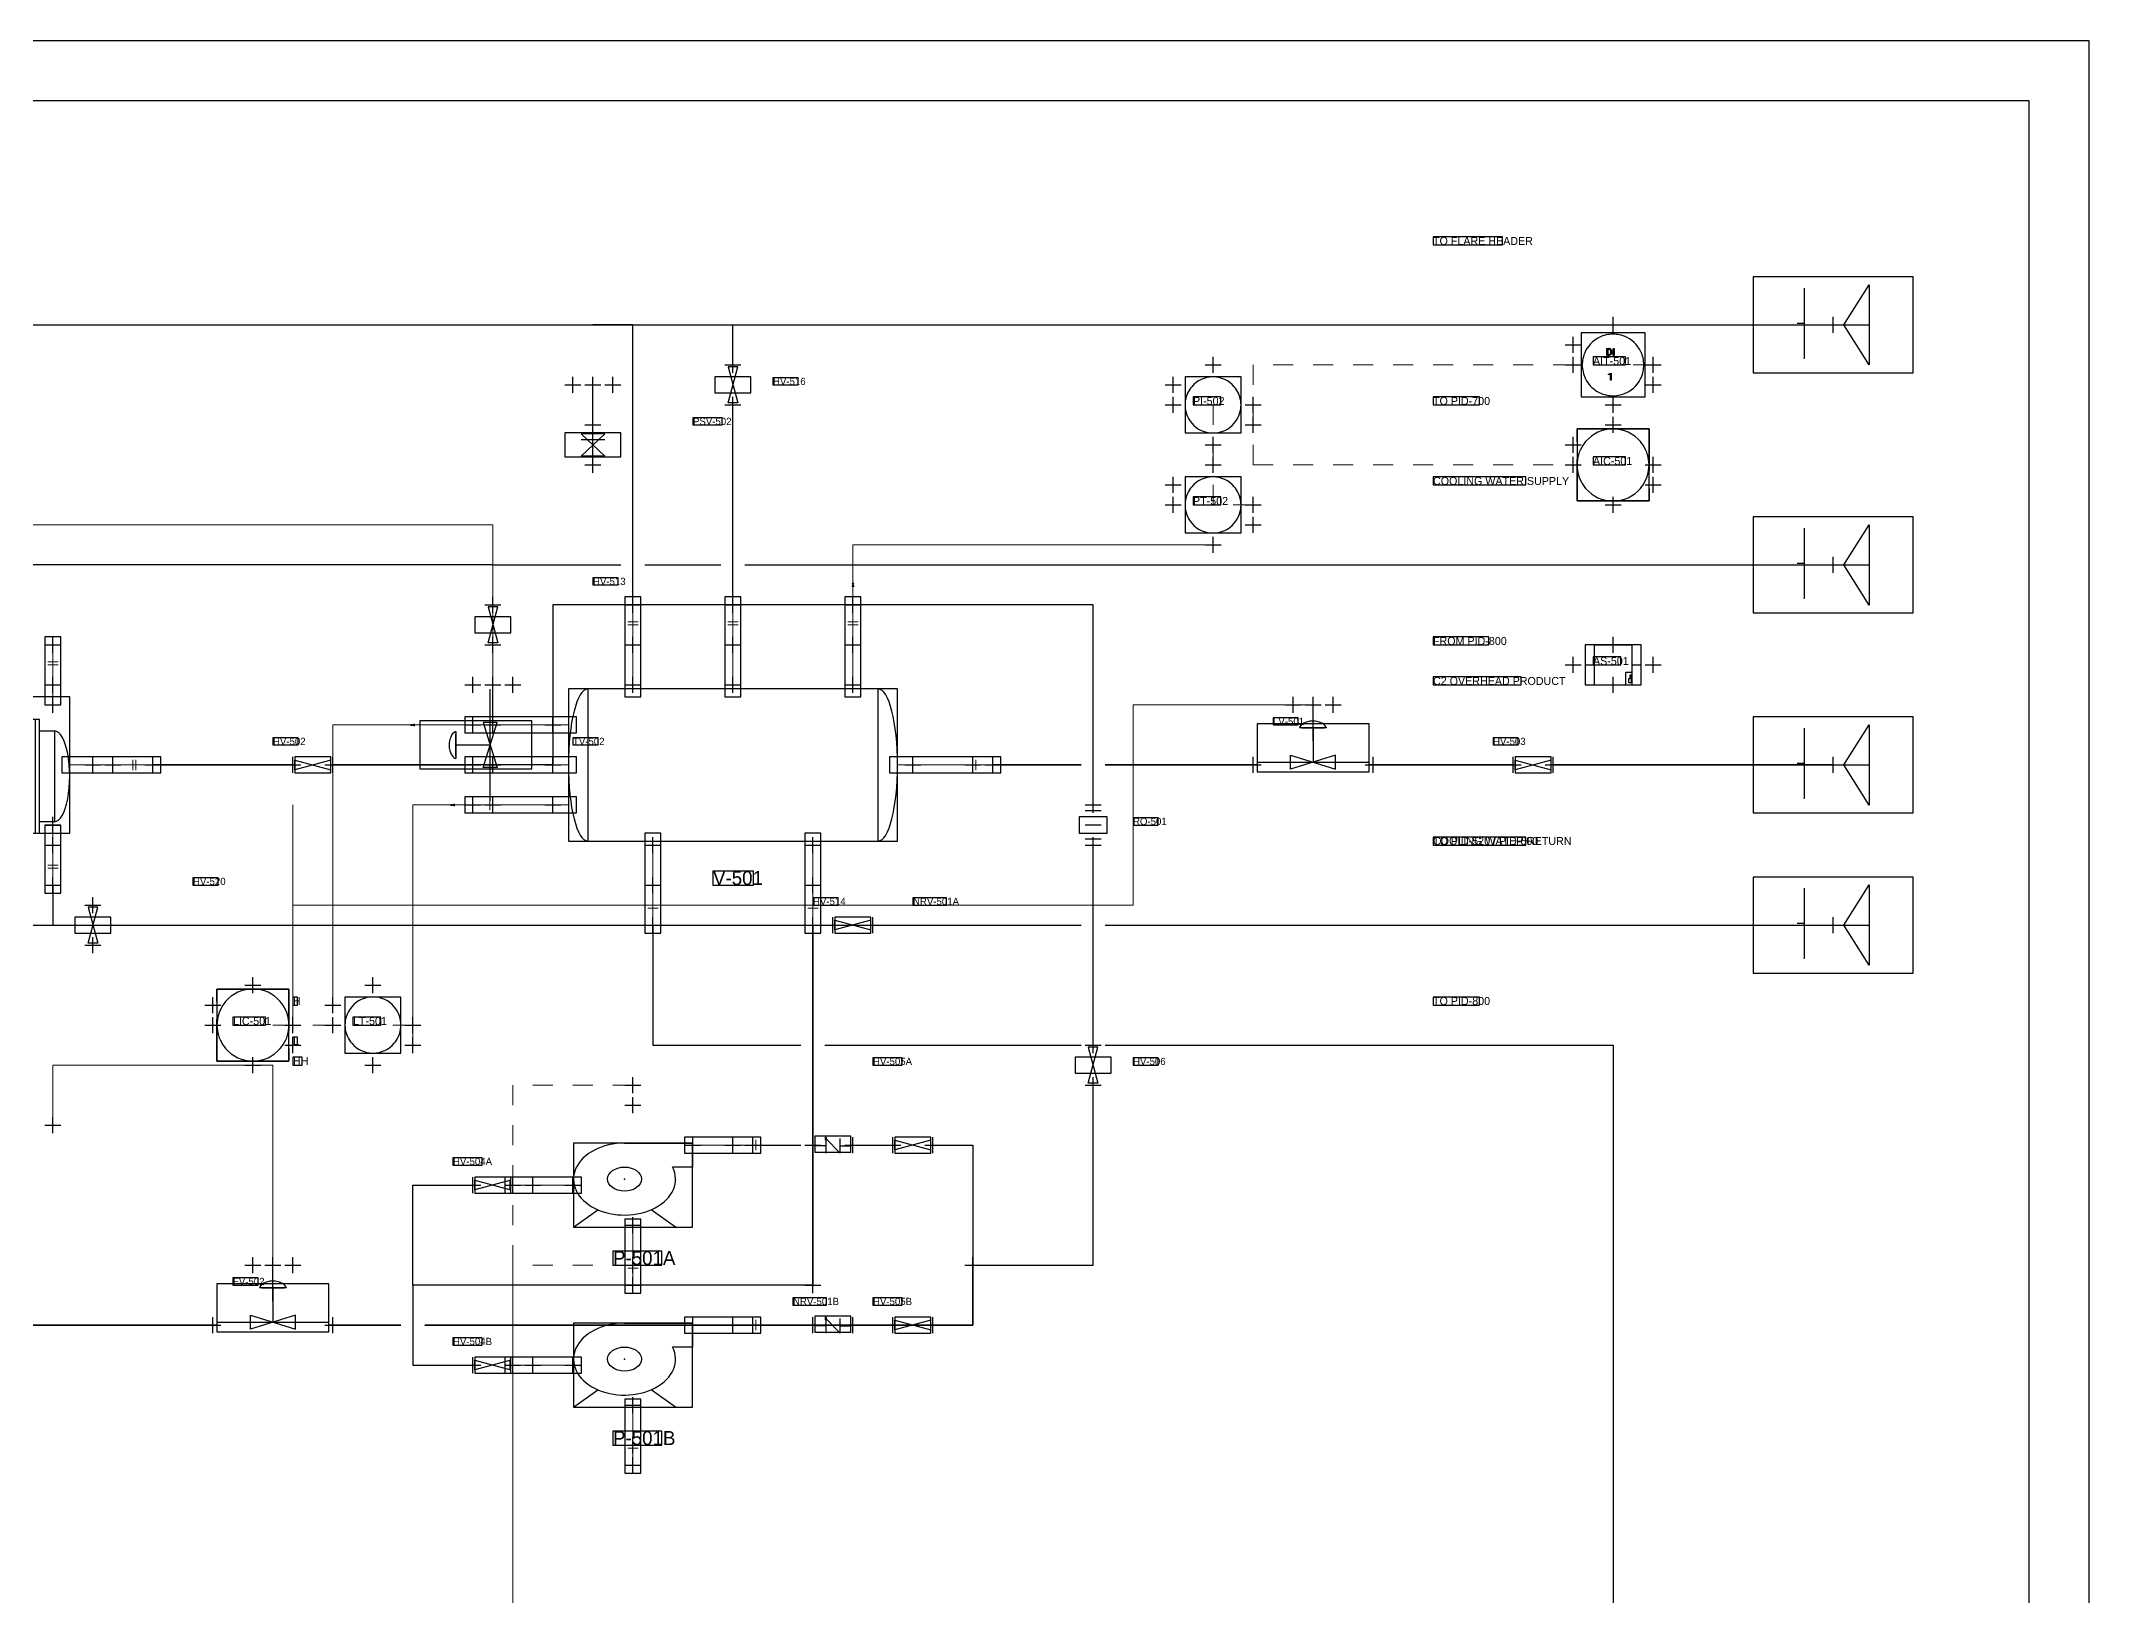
# Model space of a CAD drawing. Header units: metres. Extents: x 10 to 1179, y 10 to 831.
# Drawn here: x 667 to 1179, y 442 to 831 of the extents above; entities that cross this region are included whole.
import ezdxf

# ---------------------------------------------------------------- set-up
doc = ezdxf.new("R2010")
doc.units = ezdxf.units.M
for name, color, linetype in [('BORDER', 7, 'Continuous'), ('DRAIN', 8, 'Continuous'), ('EQUIPMENT', 7, 'Continuous'), ('FLARE', 7, 'Continuous'), ('IMPULSE_LINE', 8, 'Continuous'), ('INSTRUMENT', 7, 'Continuous'), ('NOZZLES', 7, 'Continuous'), ('PROCESS', 7, 'Continuous'), ('QA_OVERLAY', 2, 'Continuous'), ('SIGNAL_ELECTRIC', 8, 'Continuous'), ('SIGNAL_PNEUMATIC', 8, 'Continuous'), ('SYMBOLS', 7, 'Continuous'), ('TEXT', 7, 'Continuous'), ('UTILITY', 8, 'Continuous')]:
    doc.layers.add(name, color=color, linetype=linetype)

# ---------------------------------------------------------------- blocks, each defined once
blk = doc.blocks.new('YAML_PID_OVERHEAD_CONDENSER')
for p, q in [((-0.875, 0.75), (0.875, 0.75)), ((-1.6875, -0.75), (-1.6875, 0.5)), ((1.6875, -0.75), (1.6875, 0.5))]:
    blk.add_line(p, q)
for points in [[(-0.875, -0.625), (-0.875, 0.75), (-1.4375, 0.375), (-1.4375, -0.625)], [(0.875, -0.625), (0.875, 0.75), (1.4375, 0.375), (1.4375, -0.625)]]:
    blk.add_lwpolyline(points)
for points in [[(-1.75, 0.5), (-1.625, 0.5), (-1.625, -0.75), (-1.75, -0.75)], [(1.75, 0.5), (1.625, 0.5), (1.625, -0.75), (1.75, -0.75)]]:
    blk.add_lwpolyline(points, close=True)
at = {"linetype": 'CONTINUOUS'}
for points in [[(-1.75, 0.375), (-2, 0.375), (-2, -0.625)], [(-1.4375, 0.375), (-1.625, 0.375)], [(1.625, 0.375), (1.4375, 0.375)], [(1.75, 0.375), (2, 0.375), (2, -0.625)], [(-2, -0.625), (-1.75, -0.625)], [(-1.625, -0.625), (1.625, -0.625)], [(2, -0.625), (1.75, -0.625)]]:
    blk.add_lwpolyline(points, dxfattribs=at)
for centre, start_param, end_param in [((-2, -0.125), 3.1415927, 6.2831853), ((2, -0.125), 0, 3.1415927)]:
    blk.add_ellipse(centre, major_axis=(0, -0.5), ratio=0.5, start_param=start_param, end_param=end_param)
blk = doc.blocks.new('YAML_PID_REFLUX_DRUM')
at = {"layer": 'EQUIPMENT'}
blk.add_lwpolyline([(-1.875, -0.5), (1.875, -0.5), (1.875, 0.5), (-1.875, 0.5)], close=True, dxfattribs=at)
for centre, major_axis in [((-1.875, 0), (0, -0.5)), ((1.875, 0), (0, 0.5))]:
    blk.add_ellipse(centre, major_axis=major_axis, ratio=0.5, start_param=3.141593, end_param=6.283185, dxfattribs=at)
blk = doc.blocks.new('YAML_PID_CENTRIFUGAL_PUMP')
for points in [[(-0.062, 0.437), (0.437, 0.437), (0.437, 0.187), (0.291, 0.187)], [(-0.438, -0.438), (-0.258, -0.258)], [(0.312, -0.438), (0.133, -0.258)], [(-0.438, -0.438), (0.312, -0.438)]]:
    blk.add_lwpolyline(points)
blk.add_circle((-0.062, 0.062), 0.125)
blk.add_arc((-0.062, 0.062), 0.375, 90, 19.4712)
blk.add_point((-0.062, 0.062))
blk = doc.blocks.new('YAML_PID_OFFPAGE_CONNECTOR')
at = {"layer": 'DEFAULT_1_2_778'}
for p, q in [((2.649, 0.672), (2.649, -0.731)), ((2.683, -0.03), (3.324, -0.03))]:
    blk.add_line(p, q, dxfattribs=at)
at = {"layer": 'DEFAULT_255_2_778'}
for p, q in [((-3.324, 0), (-3.324, 0.794)), ((-3.324, 0.794), (-0.996, 0)), ((2.497, 0), (-3.324, 0)), ((-0.996, 0), (-3.324, -0.794)), ((-3.324, -0.794), (-3.324, 0))]:
    blk.add_line(p, q, dxfattribs=at)
blk = doc.blocks.new('YAML_PID_MANUAL_BLOCK_VALVE')
blk.add_lwpolyline([(-0.5, -0.3), (-0.5, 0.3), (0.5, -0.3), (0.5, 0.3), (-0.5, -0.3)])
blk = doc.blocks.new('YAML_PID_CONTROL_VALVE')
at = {"layer": 'DEFAULT_255_2_778'}
for p, q in [((1.59, 3.3), (-1.59, 3.3)), ((-1.32, 3.3), (1.32, 3.3)), ((0, 3.3), (0, -3.31)), ((1.59, 3.3), (1.59, 3.3)), ((2.65, -1.99), (-2.65, -4.64)), ((-2.65, -4.64), (-2.65, -1.99)), ((-2.65, -1.99), (2.65, -4.64)), ((2.65, -4.64), (2.65, -1.99)), ((-6.61, -3.31), (6.61, -3.31))]:
    blk.add_line(p, q, dxfattribs=at)
for centre, radius, start, end in [((-0.12, 3.05), 1.49, 139.274, 170.2375), ((0.08, 2.88), 1.75, 107.8085, 139.4549), ((0.03, 3.03), 1.6, 100.7622, 107.7138), ((0.01, 3.18), 1.44, 91.8616, 100.8049), ((0, 3.29), 1.33, 90.0038, 91.7662), ((0, 3.22), 1.41, 80.7831, 89.8951), ((-0.02, 3.11), 1.52, 79.284, 80.8774), ((-0.07, 2.91), 1.72, 54.0163, 78.868), ((0.03, 3), 1.59, 16.9721, 54.9197), ((0.18, 3.07), 1.43, 9.4624, 16.199)]:
    blk.add_arc(centre, radius, start, end, dxfattribs=at)
blk = doc.blocks.new('YAML_PID_CHECK_VALVE')
at = {"layer": 'DEFAULT_255_2_778'}
for p, q in [((-2.91, 1.19), (-2.91, 1.19)), ((2.65, -1.46), (-2.65, 1.19)), ((-2.65, 1.19), (2.65, -1.46)), ((-2.65, 1.19), (-2.65, -1.46)), ((2.65, -1.46), (2.65, 1.19)), ((-2.65, -0.13), (-6.61, -0.13)), ((2.65, -0.13), (6.61, -0.13))]:
    blk.add_line(p, q, dxfattribs=at)
for start, end in [(89.871, 180.129), (179.871, 270.129), (359.871, 90.129), (269.871, 0.129)]:
    blk.add_arc((-2.65, 1.19), 0.264, start, end, dxfattribs=at)
blk = doc.blocks.new('YAML_PID_RESTRICTION_ORIFICE')
for p, q in [((-0.5, -0.6), (-0.5, 0.6)), ((0, -0.6), (0, 0.6)), ((0.5, -0.6), (0.5, 0.6))]:
    blk.add_line(p, q)
blk = doc.blocks.new('YAML_PID_RELIEF_VALVE')
at = {"layer": 'DEFAULT_255_2_778'}
for p, q in [((2.65, 1.32), (-2.65, -1.32)), ((-2.65, -1.32), (-2.65, 1.32)), ((-2.65, 1.32), (2.65, -1.32)), ((1.32, 1.32), (1.32, -1.32)), ((2.65, -1.32), (2.65, 1.32)), ((-6.61, 0), (6.61, 0))]:
    blk.add_line(p, q, dxfattribs=at)
blk = doc.blocks.new('YAML_PID_FIELD_INSTRUMENT')
for start, end in [(40.5416, 139.4584), (171.3731, 188.6269), (139.4584, 171.3731), (8.6269, 40.5416), (351.3731, 8.6269), (188.6269, 220.5416), (220.5416, 319.4584), (319.4584, 351.3731)]:
    blk.add_arc((0, 0), 0.5, start, end)
blk = doc.blocks.new('YAML_PID_DCS_CONTROLLER')
for p, q in [((-0.5, 0.325), (-0.5, 0.075)), ((0.5, 0.325), (0.5, 0.075)), ((-0.5, -0.325), (-0.5, -0.075)), ((0.5, -0.325), (0.5, -0.075))]:
    blk.add_line(p, q)
for points in [[(-0.5, 0.325), (-0.5, 0.5), (0.5, 0.5), (0.5, 0.325)], [(-0.5, -0.075), (-0.5, 0.075)], [(0.5, 0.075), (0.5, -0.075)], [(0.5, -0.325), (0.5, -0.5), (-0.5, -0.5), (-0.5, -0.325)]]:
    blk.add_lwpolyline(points)
for start, end in [(139.4584, 171.3731), (40.5416, 139.4584), (8.6269, 40.5416), (171.3731, 188.6269), (351.3731, 8.6269), (188.6269, 220.5416), (319.4584, 351.3731), (220.5416, 319.4584)]:
    blk.add_arc((0, 0), 0.5, start, end)
blk = doc.blocks.new('YAML_PID_ANALYZER')
at = {"layer": 'DEFAULT_255_1_542'}
for p, q in [((-1.31, 2.06), (-1.31, 3.52)), ((-1.31, 3.52), (-0.9, 3.52)), ((-0.91, 2.06), (-1.31, 2.06)), ((-0.9, 3.37), (-1.12, 3.37)), ((-1.12, 3.37), (-1.12, 2.22)), ((-1.12, 2.22), (-0.92, 2.22)), ((-0.45, 2.75), (-0.45, 2.84)), ((-0.26, 2.84), (-0.26, 2.75)), ((0.05, 2.06), (0.05, 3.52)), ((0.05, 3.52), (0.24, 3.52)), ((0.24, 2.06), (0.05, 2.06)), ((0.24, 3.52), (0.24, 2.06)), ((-0.94, -1.96), (-0.4, -1.76)), ((-0.94, -2.13), (-0.94, -1.96)), ((-0.56, -1.99), (-0.94, -2.13)), ((-0.56, -3.23), (-0.56, -1.99)), ((-0.37, -3.23), (-0.56, -3.23)), ((-0.4, -1.76), (-0.37, -1.76)), ((-0.37, -1.76), (-0.37, -3.23))]:
    blk.add_line(p, q, dxfattribs=at)
for centre, radius, start, end in [((-0.91, 2.8), 0.576, 269.4971, 284.0204), ((-0.92, 2.91), 0.849, 270.4445, 278.451), ((-0.9, 2.79), 0.733, 75.4101, 90.3803), ((-0.9, 2.79), 0.571, 79.2151, 89.7446), ((-0.86, 2.98), 0.385, 40.384, 80.1432), ((-0.88, 2.72), 0.658, 278.1073, 299.0339), ((-0.87, 2.63), 0.399, 283.77, 318.1556), ((-0.87, 2.91), 0.61, 60.1456, 75.189), ((-0.91, 2.66), 0.452, 318.7416, 343.6873), ((-0.85, 2.95), 0.57, 26.5254, 60.1451), ((-0.89, 2.95), 0.426, 26.5778, 40.1533), ((-0.84, 2.64), 0.561, 299.2531, 333.4571), ((-1.01, 2.9), 0.554, 9.6572, 26.1932), ((-1.14, 2.73), 0.688, 343.3325, 355.8548), ((-1.3, 2.84), 0.854, 359.6455, 9.8607), ((-1.4, 2.75), 0.951, 355.4989, 0.0788), ((-0.99, 2.87), 0.729, 7.403, 26.8321), ((-0.96, 2.7), 0.699, 333.0707, 348.7181), ((-1.17, 2.74), 0.91, 348.729, 0.3013), ((-1.19, 2.84), 0.93, 0.1606, 7.7176)]:
    blk.add_arc(centre, radius, start, end, dxfattribs=at)
at = {"layer": 'DEFAULT_255_2_778'}
blk.add_line((-6.61, 0), (-6.61, 0), dxfattribs=at)
for centre, radius, start, end in [((-0.01, 0.01), 6.61, 109.7078, 153.0328), ((-0.02, 0.01), 6.6, 96.3164, 109.6517), ((0, -0.13), 6.74, 89.9875, 96.3278), ((0, -0.08), 6.69, 78.5415, 90.0352), ((0.03, 0.04), 6.57, 63.0463, 78.5245), ((0.01, 0.01), 6.61, 19.7078, 63.0328), ((0.08, 0), 6.69, 168.5415, 180.0352), ((-0.04, 0.03), 6.57, 153.0463, 168.5245), ((0.01, 0.02), 6.6, 6.3164, 19.6517), ((-0.13, 0), 6.74, 359.9875, 6.3278), ((0.13, 0), 6.74, 179.9875, 186.3278), ((-0.01, -0.02), 6.6, 186.3164, 199.6517), ((-0.01, -0.01), 6.61, 199.7078, 243.0328), ((0.01, -0.01), 6.61, 289.7078, 333.0328), ((0.04, -0.03), 6.57, 333.0463, 348.5245), ((-0.08, 0), 6.69, 348.5415, 0.0352), ((-0.03, -0.04), 6.57, 243.0463, 258.5245), ((0, 0.08), 6.69, 258.5415, 270.0352), ((0, 0.13), 6.74, 269.9875, 276.3278), ((0.02, -0.01), 6.6, 276.3164, 289.6517)]:
    blk.add_arc(centre, radius, start, end, dxfattribs=at)
blk = doc.blocks.new('YAML_PID_SAMPLE_POINT')
at = {"layer": 'DEFAULT_255_2_778'}
for p, q in [((-7.97, 0), (-5.32, 0)), ((-5.26, 2.65), (5.33, 2.65)), ((-5.26, -2.65), (-5.26, 2.65)), ((5.32, 0), (7.97, 0)), ((5.33, 2.65), (5.33, -2.65)), ((5.33, -2.65), (-5.26, -2.65)), ((3.61, -0.93), (5.33, -0.93)), ((3.61, -2.65), (3.61, -0.93)), ((5.33, -2.65), (3.61, -2.65)), ((4.53, -2.38), (4.53, -1.77)), ((4.53, -1.77), (4.89, -1.77)), ((4.89, -2.38), (4.53, -2.38)), ((4.89, -1.77), (4.89, -1.32)), ((4.89, -1.32), (5.19, -1.32)), ((5.19, -2.38), (4.89, -2.38)), ((5.19, -1.32), (5.19, -2.38)), ((5.33, -0.93), (5.33, -2.65))]:
    blk.add_line(p, q, dxfattribs=at)

msp = doc.modelspace()

# ---------------------------------------------------------------- linework, layer by layer
at = {"layer": 'BORDER'}
for points in [[(10, 10), (1179, 10), (1179, 831), (10, 831), (10, 10)], [(25, 25), (1164, 25), (1164, 816), (25, 816), (25, 25)]]:
    msp.add_lwpolyline(points, dxfattribs=at)
at = {"layer": 'DRAIN', "lineweight": 25}
for points in [[(670, 620), (670, 610)], [(670, 610), (675, 610)], [(685, 610), (927, 610)], [(820, 610), (820, 580)], [(933, 610), (1115, 610)], [(820, 580), (857, 580)], [(863, 580), (927, 580)], [(933, 580), (1060, 580)], [(1060, 580), (1060, 155)]]:
    msp.add_lwpolyline(points, dxfattribs=at)
at = {"layer": 'FLARE', "lineweight": 25}
for points in [[(430, 760), (1115, 760)], [(465, 760), (1115, 760)], [(600, 760), (1115, 760)], [(815, 760), (805, 760)], [(805, 760), (1115, 760)], [(815, 690), (815, 760)], [(840, 750), (840, 760)], [(840, 760), (1115, 760)], [(840, 690), (840, 740)]]:
    msp.add_lwpolyline(points, dxfattribs=at)
at = {"layer": 'IMPULSE_LINE', "lineweight": 18}
for p, q in [((870, 690), (870, 705)), ((870, 705), (960, 705)), ((775, 660), (740, 660)), ((740, 660), (740, 590)), ((775, 640), (760, 640)), ((760, 640), (760, 580))]:
    msp.add_line(p, q, dxfattribs=at)
at = {"layer": 'INSTRUMENT'}
for p, q in [((805, 733), (805, 745)), ((780, 661), (780, 670)), ((985, 656), (985, 665)), ((725, 516), (725, 525))]:
    msp.add_line(p, q, dxfattribs=at)
at = {"layer": 'NOZZLES', "lineweight": 13}
for p, q in [((815, 669), (815, 690)), ((840, 669), (840, 690)), ((870, 669), (870, 690)), ((816.3, 685.75), (813.7, 685.75)), ((816.3, 685), (813.7, 685)), ((841.3, 685.75), (838.7, 685.75)), ((841.3, 685), (838.7, 685)), ((871.3, 685.75), (868.7, 685.75)), ((871.3, 685), (868.7, 685)), ((670, 667), (670, 680)), ((671.3, 675.75), (668.7, 675.75)), ((671.3, 675), (668.7, 675)), ((779.25, 661.3), (779.25, 658.7)), ((780, 661.3), (780, 658.7)), ((798.84, 660), (775, 660)), ((690, 648.7), (690, 651.3)), ((690.75, 648.7), (690.75, 651.3)), ((779.25, 651.3), (779.25, 648.7)), ((780, 651.3), (780, 648.7)), ((900, 648.7), (900, 651.3)), ((900.75, 648.7), (900.75, 651.3)), ((674.2, 650), (695, 650)), ((798.84, 650), (775, 650)), ((881.16, 650), (905, 650)), ((798.84, 640), (775, 640)), ((779.25, 641.3), (779.25, 638.7)), ((780, 641.3), (780, 638.7)), ((670, 633), (670, 620)), ((820, 631), (820, 610)), ((860, 631), (860, 610)), ((668.7, 625), (671.3, 625)), ((668.7, 624.25), (671.3, 624.25)), ((818.7, 615), (821.3, 615)), ((858.7, 615), (861.3, 615)), ((818.7, 614.25), (821.3, 614.25)), ((858.7, 614.25), (861.3, 614.25)), ((829.88, 555), (845, 555)), ((845, 553.7), (845, 556.3)), ((845.75, 553.7), (845.75, 556.3)), ((784.25, 546.3), (784.25, 543.7)), ((785, 546.3), (785, 543.7)), ((800.12, 545), (785, 545)), ((815, 534.5), (815, 520)), ((813.7, 525), (816.3, 525)), ((813.7, 524.25), (816.3, 524.25)), ((829.88, 510), (845, 510)), ((845, 508.7), (845, 511.3)), ((845.75, 508.7), (845.75, 511.3)), ((784.25, 501.3), (784.25, 498.7)), ((785, 501.3), (785, 498.7)), ((800.12, 500), (785, 500)), ((815, 489.5), (815, 475)), ((813.7, 480), (816.3, 480)), ((813.7, 479.25), (816.3, 479.25))]:
    msp.add_line(p, q, dxfattribs=at)
at = {"layer": 'PROCESS', "lineweight": 25}
for points in [[(930, 690), (795, 690)], [(795, 690), (795, 650)], [(930, 639), (930, 690)], [(795, 650), (775, 650)], [(930, 580), (930, 631)], [(930, 525), (930, 570)], [(845, 555), (857, 555)], [(870, 555), (880, 555)], [(890, 555), (900, 555)], [(900, 555), (900, 525)], [(760, 520), (760, 545)], [(760, 545), (775, 545)], [(900, 510), (900, 525)], [(900, 525), (930, 525)], [(860, 520), (760, 520)], [(860, 520), (760, 520)], [(760, 520), (760, 500)], [(845, 510), (860, 510)], [(870, 510), (880, 510)], [(890, 510), (900, 510)], [(760, 500), (775, 500)]]:
    msp.add_lwpolyline(points, dxfattribs=at)
at = {"layer": 'PROCESS', "lineweight": 35}
for points in [[(695, 650), (730, 650)], [(740, 650), (775, 650)], [(905, 650), (927, 650)], [(933, 650), (971, 650)], [(999, 650), (1035, 650)], [(1045, 650), (1115, 650)], [(860, 610), (860, 520)], [(900, 525), (900, 510)], [(550, 510), (711, 510)], [(739, 510), (757, 510)], [(763, 510), (900, 510)]]:
    msp.add_lwpolyline(points, dxfattribs=at)
at = {"layer": 'QA_OVERLAY'}
for p, q in [((1058, 760), (1062, 760)), ((1060, 758), (1060, 762)), ((1113, 760), (1117, 760)), ((1113, 760), (1117, 760)), ((1115, 758), (1115, 762)), ((1115, 758), (1115, 762)), ((1048, 755), (1052, 755)), ((1050, 753), (1050, 757)), ((838, 750), (842, 750)), ((840, 748), (840, 752)), ((958, 750), (962, 750)), ((960, 748), (960, 752)), ((1048, 750), (1052, 750)), ((1050, 748), (1050, 752)), ((1068, 750), (1072, 750)), ((1068, 750), (1072, 750)), ((1070, 748), (1070, 752)), ((1070, 748), (1070, 752)), ((798, 745), (802, 745)), ((800, 743), (800, 747)), ((803, 745), (807, 745)), ((803, 745), (807, 745)), ((805, 743), (805, 747)), ((805, 743), (805, 747)), ((808, 745), (812, 745)), ((810, 743), (810, 747)), ((948, 745), (952, 745)), ((950, 743), (950, 747)), ((1068, 745), (1072, 745)), ((1070, 743), (1070, 747)), ((838, 740), (842, 740)), ((840, 738), (840, 742)), ((948, 740), (952, 740)), ((950, 738), (950, 742)), ((968, 740), (972, 740)), ((968, 740), (972, 740)), ((970, 738), (970, 742)), ((970, 738), (970, 742)), ((1058, 740), (1062, 740)), ((1060, 738), (1060, 742)), ((803, 735), (807, 735)), ((805, 733), (805, 737)), ((968, 735), (972, 735)), ((970, 733), (970, 737)), ((1058, 735), (1062, 735)), ((1060, 733), (1060, 737)), ((958, 730), (962, 730)), ((960, 728), (960, 732)), ((1048, 730), (1052, 730)), ((1050, 728), (1050, 732)), ((803, 725), (807, 725)), ((805, 723), (805, 727)), ((950, 718), (950, 722)), ((958, 725), (962, 725)), ((960, 723), (960, 727)), ((1048, 725), (1052, 725)), ((1050, 723), (1050, 727)), ((1068, 725), (1072, 725)), ((1068, 725), (1072, 725)), ((1070, 723), (1070, 727)), ((1070, 723), (1070, 727)), ((1070, 718), (1070, 722)), ((948, 720), (952, 720)), ((950, 713), (950, 717)), ((970, 713), (970, 717)), ((970, 713), (970, 717)), ((1060, 713), (1060, 717)), ((1068, 720), (1072, 720)), ((948, 715), (952, 715)), ((968, 715), (972, 715)), ((968, 715), (972, 715)), ((970, 708), (970, 712)), ((1058, 715), (1062, 715)), ((960, 703), (960, 707)), ((968, 710), (972, 710)), ((958, 705), (962, 705)), ((1115, 698), (1115, 702)), ((1115, 698), (1115, 702)), ((1113, 700), (1117, 700)), ((1113, 700), (1117, 700)), ((780, 688), (780, 692)), ((815, 688), (815, 692)), ((815, 688), (815, 692)), ((840, 688), (840, 692)), ((840, 688), (840, 692)), ((870, 688), (870, 692)), ((870, 688), (870, 692)), ((778, 690), (782, 690)), ((813, 690), (817, 690)), ((813, 690), (817, 690)), ((838, 690), (842, 690)), ((838, 690), (842, 690)), ((868, 690), (872, 690)), ((868, 690), (872, 690)), ((670, 678), (670, 682)), ((670, 678), (670, 682)), ((780, 678), (780, 682)), ((815, 678), (815, 682)), ((840, 678), (840, 682)), ((870, 678), (870, 682)), ((1060, 678), (1060, 682)), ((668, 680), (672, 680)), ((668, 680), (672, 680)), ((778, 680), (782, 680)), ((813, 680), (817, 680)), ((838, 680), (842, 680)), ((868, 680), (872, 680)), ((1050, 673), (1050, 677)), ((1050, 673), (1050, 677)), ((1058, 680), (1062, 680)), ((1070, 673), (1070, 677)), ((1070, 673), (1070, 677)), ((1070, 673), (1070, 677)), ((670, 668), (670, 672)), ((670, 668), (670, 672)), ((775, 668), (775, 672)), ((780, 668), (780, 672)), ((780, 668), (780, 672)), ((780, 668), (780, 672)), ((785, 668), (785, 672)), ((815, 668), (815, 672)), ((840, 668), (840, 672)), ((870, 668), (870, 672)), ((1048, 675), (1052, 675)), ((1048, 675), (1052, 675)), ((1060, 668), (1060, 672)), ((1068, 675), (1072, 675)), ((1068, 675), (1072, 675)), ((1068, 675), (1072, 675)), ((668, 670), (672, 670)), ((668, 670), (672, 670)), ((670, 663), (670, 667)), ((773, 670), (777, 670)), ((778, 670), (782, 670)), ((778, 670), (782, 670)), ((778, 670), (782, 670)), ((783, 670), (787, 670)), ((813, 670), (817, 670)), ((838, 670), (842, 670)), ((868, 670), (872, 670)), ((980, 663), (980, 667)), ((985, 663), (985, 667)), ((985, 663), (985, 667)), ((990, 663), (990, 667)), ((1058, 670), (1062, 670)), ((668, 665), (672, 665)), ((775, 658), (775, 662)), ((775, 658), (775, 662)), ((780, 658), (780, 662)), ((795, 658), (795, 662)), ((978, 665), (982, 665)), ((983, 665), (987, 665)), ((983, 665), (987, 665)), ((988, 665), (992, 665)), ((773, 660), (777, 660)), ((773, 660), (777, 660)), ((778, 660), (782, 660)), ((793, 660), (797, 660)), ((680, 648), (680, 652)), ((685, 648), (685, 652)), ((685, 648), (685, 652)), ((695, 648), (695, 652)), ((695, 648), (695, 652)), ((730, 648), (730, 652)), ((740, 648), (740, 652)), ((775, 648), (775, 652)), ((775, 648), (775, 652)), ((780, 648), (780, 652)), ((795, 648), (795, 652)), ((885, 648), (885, 652)), ((900, 648), (900, 652)), ((905, 648), (905, 652)), ((905, 648), (905, 652)), ((970, 648), (970, 652)), ((1000, 648), (1000, 652)), ((1035, 648), (1035, 652)), ((1045, 648), (1045, 652)), ((1115, 648), (1115, 652)), ((1115, 648), (1115, 652)), ((678, 650), (682, 650)), ((683, 650), (687, 650)), ((683, 650), (687, 650)), ((693, 650), (697, 650)), ((693, 650), (697, 650)), ((728, 650), (732, 650)), ((738, 650), (742, 650)), ((773, 650), (777, 650)), ((773, 650), (777, 650)), ((778, 650), (782, 650)), ((793, 650), (797, 650)), ((883, 650), (887, 650)), ((898, 650), (902, 650)), ((903, 650), (907, 650)), ((903, 650), (907, 650)), ((968, 650), (972, 650)), ((998, 650), (1002, 650)), ((1033, 650), (1037, 650)), ((1043, 650), (1047, 650)), ((1113, 650), (1117, 650)), ((1113, 650), (1117, 650)), ((773, 640), (777, 640)), ((773, 640), (777, 640)), ((775, 638), (775, 642)), ((775, 638), (775, 642)), ((778, 640), (782, 640)), ((778, 640), (782, 640)), ((780, 638), (780, 642)), ((780, 638), (780, 642)), ((793, 640), (797, 640)), ((795, 638), (795, 642)), ((928, 640), (932, 640)), ((930, 638), (930, 642)), ((668, 635), (672, 635)), ((670, 633), (670, 637)), ((668, 630), (672, 630)), ((668, 630), (672, 630)), ((670, 628), (670, 632)), ((670, 628), (670, 632)), ((818, 630), (822, 630)), ((820, 628), (820, 632)), ((858, 630), (862, 630)), ((860, 628), (860, 632)), ((928, 630), (932, 630)), ((930, 628), (930, 632)), ((668, 620), (672, 620)), ((668, 620), (672, 620)), ((670, 618), (670, 622)), ((670, 618), (670, 622)), ((818, 620), (822, 620)), ((820, 618), (820, 622)), ((858, 620), (862, 620)), ((860, 618), (860, 622)), ((678, 615), (682, 615)), ((680, 613), (680, 617)), ((818, 610), (822, 610)), ((818, 610), (822, 610)), ((820, 608), (820, 612)), ((820, 608), (820, 612)), ((858, 610), (862, 610)), ((858, 610), (862, 610)), ((860, 608), (860, 612)), ((860, 608), (860, 612)), ((863, 610), (867, 610)), ((865, 608), (865, 612)), ((873, 610), (877, 610)), ((875, 608), (875, 612)), ((1113, 610), (1117, 610)), ((1113, 610), (1117, 610)), ((1115, 608), (1115, 612)), ((1115, 608), (1115, 612)), ((678, 605), (682, 605)), ((680, 603), (680, 607)), ((718, 595), (722, 595)), ((720, 593), (720, 597)), ((748, 595), (752, 595)), ((750, 593), (750, 597)), ((708, 590), (712, 590)), ((710, 588), (710, 592)), ((738, 590), (742, 590)), ((740, 588), (740, 592)), ((708, 585), (712, 585)), ((710, 583), (710, 587)), ((728, 585), (732, 585)), ((728, 585), (732, 585)), ((730, 583), (730, 587)), ((730, 583), (730, 587)), ((738, 585), (742, 585)), ((740, 583), (740, 587)), ((758, 585), (762, 585)), ((758, 585), (762, 585)), ((760, 583), (760, 587)), ((760, 583), (760, 587)), ((728, 580), (732, 580)), ((730, 578), (730, 582)), ((758, 580), (762, 580)), ((760, 578), (760, 582)), ((928, 580), (932, 580)), ((930, 578), (930, 582)), ((718, 575), (722, 575)), ((720, 573), (720, 577)), ((748, 575), (752, 575)), ((750, 573), (750, 577)), ((813, 570), (817, 570)), ((815, 568), (815, 572)), ((928, 570), (932, 570)), ((930, 568), (930, 572)), ((813, 565), (817, 565)), ((815, 563), (815, 567)), ((668, 560), (672, 560)), ((668, 560), (672, 560)), ((668, 560), (672, 560)), ((670, 558), (670, 562)), ((670, 558), (670, 562)), ((670, 558), (670, 562)), ((828, 555), (832, 555)), ((830, 553), (830, 557)), ((838, 555), (842, 555)), ((838, 555), (842, 555)), ((840, 553), (840, 557)), ((840, 553), (840, 557)), ((843, 555), (847, 555)), ((843, 555), (847, 555)), ((845, 553), (845, 557)), ((845, 553), (845, 557)), ((858, 555), (862, 555)), ((860, 553), (860, 557)), ((868, 555), (872, 555)), ((870, 553), (870, 557)), ((878, 555), (882, 555)), ((880, 553), (880, 557)), ((888, 555), (892, 555)), ((890, 553), (890, 557)), ((773, 545), (777, 545)), ((775, 543), (775, 547)), ((783, 545), (787, 545)), ((783, 545), (787, 545)), ((783, 545), (787, 545)), ((785, 543), (785, 547)), ((785, 543), (785, 547)), ((785, 543), (785, 547)), ((788, 545), (792, 545)), ((788, 545), (792, 545)), ((790, 543), (790, 547)), ((790, 543), (790, 547)), ((798, 545), (802, 545)), ((800, 543), (800, 547)), ((813, 535), (817, 535)), ((815, 533), (815, 537)), ((718, 525), (722, 525)), ((720, 523), (720, 527)), ((723, 525), (727, 525)), ((723, 525), (727, 525)), ((725, 523), (725, 527)), ((725, 523), (725, 527)), ((728, 525), (732, 525)), ((730, 523), (730, 527)), ((813, 525), (817, 525)), ((813, 525), (817, 525)), ((813, 525), (817, 525)), ((815, 523), (815, 527)), ((815, 523), (815, 527)), ((815, 523), (815, 527)), ((898, 525), (902, 525)), ((898, 525), (902, 525)), ((900, 523), (900, 527)), ((900, 523), (900, 527)), ((813, 520), (817, 520)), ((813, 520), (817, 520)), ((813, 520), (817, 520)), ((815, 518), (815, 522)), ((815, 518), (815, 522)), ((815, 518), (815, 522)), ((858, 520), (862, 520)), ((860, 518), (860, 522)), ((710, 508), (710, 512)), ((740, 508), (740, 512)), ((830, 508), (830, 512)), ((840, 508), (840, 512)), ((840, 508), (840, 512)), ((845, 508), (845, 512)), ((845, 508), (845, 512)), ((860, 508), (860, 512)), ((870, 508), (870, 512)), ((880, 508), (880, 512)), ((890, 508), (890, 512)), ((708, 510), (712, 510)), ((738, 510), (742, 510)), ((828, 510), (832, 510)), ((838, 510), (842, 510)), ((838, 510), (842, 510)), ((843, 510), (847, 510)), ((843, 510), (847, 510)), ((858, 510), (862, 510)), ((868, 510), (872, 510)), ((878, 510), (882, 510)), ((888, 510), (892, 510)), ((775, 498), (775, 502)), ((785, 498), (785, 502)), ((785, 498), (785, 502)), ((785, 498), (785, 502)), ((790, 498), (790, 502)), ((790, 498), (790, 502)), ((800, 498), (800, 502)), ((773, 500), (777, 500)), ((783, 500), (787, 500)), ((783, 500), (787, 500)), ((783, 500), (787, 500)), ((788, 500), (792, 500)), ((788, 500), (792, 500)), ((798, 500), (802, 500)), ((815, 488), (815, 492)), ((813, 490), (817, 490)), ((815, 478), (815, 482)), ((815, 478), (815, 482)), ((813, 480), (817, 480)), ((813, 480), (817, 480)), ((815, 473), (815, 477)), ((815, 473), (815, 477)), ((813, 475), (817, 475)), ((813, 475), (817, 475))]:
    msp.add_line(p, q, dxfattribs=at)
for points in [[(1015, 780), (1032.4, 780), (1032.4, 782), (1015, 782), (1015, 780)], [(1095, 748), (1135, 748), (1135, 772), (1095, 772), (1095, 748)], [(1052, 742), (1068, 742), (1068, 758), (1052, 758), (1052, 742)], [(1055, 750), (1063.12, 750), (1063.12, 752), (1055, 752), (1055, 750)], [(835.5, 743), (844.5, 743), (844.5, 747), (835.5, 747), (835.5, 743)], [(850, 745), (856.26, 745), (856.26, 746.8), (850, 746.8), (850, 745)], [(953, 733), (967, 733), (967, 747), (953, 747), (953, 733)], [(955, 740), (961.96, 740), (961.96, 742), (955, 742), (955, 740)], [(1015, 740), (1026.6, 740), (1026.6, 742), (1015, 742), (1015, 740)], [(798, 727), (812, 727), (812, 733), (798, 733), (798, 727)], [(830, 735), (837.31, 735), (837.31, 736.8), (830, 736.8), (830, 735)], [(1051, 716), (1069, 716), (1069, 734), (1051, 734), (1051, 716)], [(953, 708), (967, 708), (967, 722), (953, 722), (953, 708)], [(1015, 720), (1038.2, 720), (1038.2, 722), (1015, 722), (1015, 720)], [(1055, 725), (1063.12, 725), (1063.12, 727), (1055, 727), (1055, 725)], [(955, 715), (961.96, 715), (961.96, 717), (955, 717), (955, 715)], [(1095, 688), (1135, 688), (1135, 712), (1095, 712), (1095, 688)], [(805, 695), (811.26, 695), (811.26, 696.8), (805, 696.8), (805, 695)], [(813, 667), (817, 667), (817, 692), (813, 692), (813, 667)], [(838, 667), (842, 667), (842, 692), (838, 692), (838, 667)], [(868, 667), (872, 667), (872, 692), (868, 692), (868, 667)], [(775.5, 683), (784.5, 683), (784.5, 687), (775.5, 687), (775.5, 683)], [(668, 665), (672, 665), (672, 682), (668, 682), (668, 665)], [(1015, 680), (1028.92, 680), (1028.92, 682), (1015, 682), (1015, 680)], [(1053, 670), (1067, 670), (1067, 680), (1053, 680), (1053, 670)], [(1055, 675), (1061.96, 675), (1061.96, 677), (1055, 677), (1055, 675)], [(1015, 670), (1037.04, 670), (1037.04, 672), (1015, 672), (1015, 670)], [(605.8, 633), (674.2, 633), (674.2, 667), (605.8, 667), (605.8, 633)], [(798.84, 631), (881.16, 631), (881.16, 669), (798.84, 669), (798.84, 631)], [(761.71, 649), (789.71, 649), (789.71, 661), (761.71, 661), (761.71, 649)], [(773, 658), (800.84, 658), (800.84, 662), (773, 662), (773, 658)], [(975, 660), (981.26, 660), (981.26, 661.8), (975, 661.8), (975, 660)], [(1095, 638), (1135, 638), (1135, 662), (1095, 662), (1095, 638)], [(725, 655), (731.26, 655), (731.26, 656.8), (725, 656.8), (725, 655)], [(800, 655), (806.26, 655), (806.26, 656.8), (800, 656.8), (800, 655)], [(971, 648.29), (999, 648.29), (999, 660.29), (971, 660.29), (971, 648.29)], [(1030, 655), (1036.26, 655), (1036.26, 656.8), (1030, 656.8), (1030, 655)], [(672.2, 648), (697, 648), (697, 652), (672.2, 652), (672.2, 648)], [(730.5, 648), (739.5, 648), (739.5, 652), (730.5, 652), (730.5, 648)], [(773, 648), (800.84, 648), (800.84, 652), (773, 652), (773, 648)], [(879.16, 648), (907, 648), (907, 652), (879.16, 652), (879.16, 648)], [(1035.5, 648), (1044.5, 648), (1044.5, 652), (1035.5, 652), (1035.5, 648)], [(773, 638), (800.84, 638), (800.84, 642), (773, 642), (773, 638)], [(668, 618), (672, 618), (672, 635), (668, 635), (668, 618)], [(926.5, 633), (933.5, 633), (933.5, 637), (926.5, 637), (926.5, 633)], [(940, 635), (946.26, 635), (946.26, 636.8), (940, 636.8), (940, 635)], [(818, 608), (822, 608), (822, 633), (818, 633), (818, 608)], [(858, 608), (862, 608), (862, 633), (858, 633), (858, 608)], [(1015, 630), (1038.2, 630), (1038.2, 632), (1015, 632), (1015, 630)], [(1015, 630), (1038.2, 630), (1038.2, 632), (1015, 632), (1015, 630)], [(705, 620), (711.26, 620), (711.26, 621.8), (705, 621.8), (705, 620)], [(835, 620), (845.15, 620), (845.15, 623.5), (835, 623.5), (835, 620)], [(1095, 598), (1135, 598), (1135, 622), (1095, 622), (1095, 598)], [(860, 615), (866.26, 615), (866.26, 616.8), (860, 616.8), (860, 615)], [(885, 615), (893.35, 615), (893.35, 616.8), (885, 616.8), (885, 615)], [(675.5, 608), (684.5, 608), (684.5, 612), (675.5, 612), (675.5, 608)], [(865.5, 608), (874.5, 608), (874.5, 612), (865.5, 612), (865.5, 608)], [(711, 576), (729, 576), (729, 594), (711, 594), (711, 576)], [(730, 590), (731.16, 590), (731.16, 592), (730, 592), (730, 590)], [(743, 578), (757, 578), (757, 592), (743, 592), (743, 578)], [(1015, 590), (1026.6, 590), (1026.6, 592), (1015, 592), (1015, 590)], [(715, 585), (723.12, 585), (723.12, 587), (715, 587), (715, 585)], [(745, 585), (751.96, 585), (751.96, 587), (745, 587), (745, 585)], [(730, 580), (731.16, 580), (731.16, 582), (730, 582), (730, 580)], [(730, 575), (732.32, 575), (732.32, 577), (730, 577), (730, 575)], [(875, 575), (882.31, 575), (882.31, 576.8), (875, 576.8), (875, 575)], [(925.5, 573), (934.5, 573), (934.5, 577), (925.5, 577), (925.5, 573)], [(940, 575), (946.26, 575), (946.26, 576.8), (940, 576.8), (940, 575)], [(800.12, 534.5), (829.88, 534.5), (829.88, 555.5), (800.12, 555.5), (800.12, 534.5)], [(827.88, 553), (847, 553), (847, 557), (827.88, 557), (827.88, 553)], [(860.5, 553.18), (869.5, 553.18), (869.5, 557.18), (860.5, 557.18), (860.5, 553.18)], [(880.5, 553), (889.5, 553), (889.5, 557), (880.5, 557), (880.5, 553)], [(770, 550), (777.31, 550), (777.31, 551.8), (770, 551.8), (770, 550)], [(775.5, 543), (784.5, 543), (784.5, 547), (775.5, 547), (775.5, 543)], [(783, 543), (802.12, 543), (802.12, 547), (783, 547), (783, 543)], [(813, 518), (817, 518), (817, 536.5), (813, 536.5), (813, 518)], [(810, 525), (822.18, 525), (822.18, 528.5), (810, 528.5), (810, 525)], [(711, 508.29), (739, 508.29), (739, 520.29), (711, 520.29), (711, 508.29)], [(715, 520), (721.26, 520), (721.26, 521.8), (715, 521.8), (715, 520)], [(827.88, 508), (847, 508), (847, 512), (827.88, 512), (827.88, 508)], [(855, 515), (863.35, 515), (863.35, 516.8), (855, 516.8), (855, 515)], [(860.5, 508.18), (869.5, 508.18), (869.5, 512.18), (860.5, 512.18), (860.5, 508.18)], [(875, 515), (882.31, 515), (882.31, 516.8), (875, 516.8), (875, 515)], [(880.5, 508), (889.5, 508), (889.5, 512), (880.5, 512), (880.5, 508)], [(800.12, 489.5), (829.88, 489.5), (829.88, 510.5), (800.12, 510.5), (800.12, 489.5)], [(770, 505), (777.31, 505), (777.31, 506.8), (770, 506.8), (770, 505)], [(775.5, 498), (784.5, 498), (784.5, 502), (775.5, 502), (775.5, 498)], [(783, 498), (802.12, 498), (802.12, 502), (783, 502), (783, 498)], [(813, 473), (817, 473), (817, 491.5), (813, 491.5), (813, 473)], [(810, 480), (822.18, 480), (822.18, 483.5), (810, 483.5), (810, 480)]]:
    msp.add_lwpolyline(points, dxfattribs=at)
at = {"layer": 'SIGNAL_ELECTRIC', "lineweight": 18}
for p, q in [((970, 745), (970, 750)), ((980, 750), (975, 750)), ((990, 750), (985, 750)), ((1000, 750), (995, 750)), ((1010, 750), (1005, 750)), ((1020, 750), (1015, 750)), ((1030, 750), (1025, 750)), ((1040, 750), (1035, 750)), ((1050, 750), (1045, 750)), ((1060, 750), (1055, 750)), ((1070, 750), (1065, 750)), ((960, 740), (955, 740)), ((960, 735), (960, 740)), ((970, 735), (970, 740)), ((960, 725), (960, 730)), ((970, 725), (970, 730)), ((970, 725), (975, 725)), ((980, 725), (985, 725)), ((990, 725), (995, 725)), ((1000, 725), (1005, 725)), ((1010, 725), (1015, 725)), ((1020, 725), (1025, 725)), ((1030, 725), (1035, 725)), ((1040, 725), (1045, 725)), ((960, 715), (960, 720)), ((970, 715), (965, 715)), ((720, 585), (715, 585)), ((730, 585), (725, 585)), ((740, 585), (735, 585)), ((750, 585), (745, 585)), ((760, 585), (755, 585)), ((785, 570), (785, 565)), ((795, 570), (790, 570)), ((805, 570), (800, 570)), ((815, 570), (810, 570)), ((785, 560), (785, 555)), ((785, 550), (785, 545)), ((785, 540), (785, 535)), ((785, 530), (785, 525)), ((785, 525), (785, 520)), ((795, 525), (790, 525)), ((805, 525), (800, 525)), ((815, 525), (810, 525)), ((785, 520), (785, 515)), ((785, 515), (785, 510)), ((785, 510), (785, 505)), ((785, 505), (785, 500)), ((785, 500), (785, 495)), ((785, 495), (785, 490)), ((785, 490), (785, 485)), ((785, 485), (785, 480)), ((785, 480), (785, 475)), ((785, 475), (785, 470)), ((785, 470), (785, 465)), ((785, 465), (785, 460)), ((785, 460), (785, 455)), ((785, 455), (785, 450)), ((785, 450), (785, 445)), ((785, 445), (785, 440))]:
    msp.add_line(p, q, dxfattribs=at)
at = {"layer": 'SIGNAL_PNEUMATIC', "lineweight": 18}
for p, q in [((560, 710), (780, 710)), ((715, 710), (720, 710)), ((745, 710), (750, 710)), ((770, 710), (775, 710)), ((780, 710), (780, 670)), ((780, 690), (780, 695)), ((940, 665), (985, 665)), ((940, 640), (940, 665)), ((955, 665), (960, 665)), ((940, 650), (940, 655)), ((730, 585), (730, 640)), ((730, 640), (730, 615)), ((940, 615), (940, 640)), ((730, 630), (730, 635)), ((730, 625), (730, 630)), ((940, 625), (940, 630)), ((730, 615), (940, 615)), ((745, 615), (750, 615)), ((775, 615), (780, 615)), ((800, 615), (805, 615)), ((830, 615), (835, 615)), ((885, 615), (890, 615)), ((915, 615), (920, 615)), ((730, 600), (730, 605)), ((670, 560), (670, 575)), ((670, 575), (725, 575)), ((685, 575), (690, 575)), ((715, 575), (720, 575)), ((725, 575), (725, 525)), ((670, 565), (670, 570)), ((725, 555), (725, 560))]:
    msp.add_line(p, q, dxfattribs=at)
at = {"layer": 'UTILITY', "lineweight": 25}
for points in [[(780, 700), (660, 700)], [(780, 700), (812, 700)], [(818, 700), (837, 700)], [(843, 700), (1115, 700)], [(620, 610), (865, 610)], [(875, 610), (927, 610)], [(933, 610), (1115, 610)]]:
    msp.add_lwpolyline(points, dxfattribs=at)

# ---------------------------------------------------------------- block references
at = {"layer": 'SYMBOLS'}
for name, p, xscale, yscale, rotation in [('YAML_PID_OFFPAGE_CONNECTOR', (1115, 760), 2.707727610906041, 12.59842519685039, 180), ('YAML_PID_MANUAL_BLOCK_VALVE', (840, 745), 9, 4, 90), ('YAML_PID_RELIEF_VALVE', (805, 730), 1.0582650500408188, 2.267745105450147, 90), ('YAML_PID_OFFPAGE_CONNECTOR', (1115, 700), 2.707727610906041, 12.59842519685039, 180), ('YAML_PID_MANUAL_BLOCK_VALVE', (870, 695), 0.75, 0.75, 90), ('YAML_PID_MANUAL_BLOCK_VALVE', (780, 685), 9, 4, 90), ('YAML_PID_CONTROL_VALVE', (775, 655), 2.1165301000816377, 1.294311383901137, 90), ('YAML_PID_OFFPAGE_CONNECTOR', (1115, 650), 2.707727610906041, 12.59842519685039, 180), ('YAML_PID_RESTRICTION_ORIFICE', (930, 635), 7, 3.333333333333333, 90), ('YAML_PID_OFFPAGE_CONNECTOR', (1115, 610), 2.707727610906041, 12.59842519685039, 180), ('YAML_PID_MANUAL_BLOCK_VALVE', (680, 610), 9, 4, 90), ('YAML_PID_MANUAL_BLOCK_VALVE', (930, 575), 9, 4, 90)]:
    msp.add_blockref(name, p, dxfattribs=dict(at, xscale=xscale, yscale=yscale, rotation=rotation))
for name, p, xscale, yscale in [('YAML_PID_ANALYZER', (1060, 750), 1.1638494030954656, 1.1638494030954656), ('YAML_PID_FIELD_INSTRUMENT', (960, 740), 14, 14), ('YAML_PID_DCS_CONTROLLER', (1060, 725), 18, 18), ('YAML_PID_FIELD_INSTRUMENT', (960, 715), 14, 14), ('YAML_PID_SAMPLE_POINT', (1060, 675), 0.8782329952136302, 1.8897518755787364), ('YAML_PID_OVERHEAD_CONDENSER', (640, 650), 15.2, 22.666666666666668), ('YAML_PID_REFLUX_DRUM', (840, 650), 19.36842105263158, 38), ('YAML_PID_CONTROL_VALVE', (985, 655), 2.1165301000816377, 1.294311383901137), ('YAML_PID_MANUAL_BLOCK_VALVE', (760, 660), 0.75, 0.75), ('YAML_PID_MANUAL_BLOCK_VALVE', (735, 650), 9, 4), ('YAML_PID_MANUAL_BLOCK_VALVE', (1040, 650), 9, 4), ('YAML_PID_MANUAL_BLOCK_VALVE', (770, 640), 0.75, 0.75), ('YAML_PID_MANUAL_BLOCK_VALVE', (870, 610), 9, 4), ('YAML_PID_DCS_CONTROLLER', (720, 585), 18, 18), ('YAML_PID_FIELD_INSTRUMENT', (750, 585), 14, 14), ('YAML_PID_CENTRIFUGAL_PUMP', (815, 545), 34, 24), ('YAML_PID_CHECK_VALVE', (865, 555), 0.6803132464548122, 1.3743969704442458), ('YAML_PID_MANUAL_BLOCK_VALVE', (885, 555), 9, 4), ('YAML_PID_MANUAL_BLOCK_VALVE', (780, 545), 9, 4), ('YAML_PID_CONTROL_VALVE', (725, 515), 2.1165301000816377, 1.294311383901137), ('YAML_PID_CHECK_VALVE', (865, 510), 0.6803132464548122, 1.3743969704442458), ('YAML_PID_CENTRIFUGAL_PUMP', (815, 500), 34, 24), ('YAML_PID_MANUAL_BLOCK_VALVE', (885, 510), 9, 4), ('YAML_PID_MANUAL_BLOCK_VALVE', (780, 500), 9, 4)]:
    msp.add_blockref(name, p, dxfattribs=dict(at, xscale=xscale, yscale=yscale))

# ---------------------------------------------------------------- texts
at = {"layer": 'TEXT'}
for s, height, p in [('TO FLARE HEADER', 2, (1015, 780)), ('AIT-501', 2, (1055, 750)), ('HV-516', 1.8, (850, 745)), ('PI-502', 2, (955, 740)), ('TO PID-700', 2, (1015, 740)), ('PSV-502', 1.8, (830, 735)), ('COOLING WATER SUPPLY', 2, (1015, 720)), ('AIC-501', 2, (1055, 725)), ('PT-502', 2, (955, 715)), ('HV-513', 1.8, (805, 695)), ('FROM PID-800', 2, (1015, 680)), ('AS-501', 2, (1055, 675)), ('C2 OVERHEAD PRODUCT', 2, (1015, 670)), ('LV-501', 1.8, (975, 660)), ('HV-502', 1.8, (725, 655)), ('TV-502', 1.8, (800, 655)), ('HV-503', 1.8, (1030, 655)), ('RO-501', 1.8, (940, 635)), ('TO PID-520 / PID-600', 2, (1015, 630)), ('COOLING WATER RETURN', 2, (1015, 630)), ('HV-520', 1.8, (705, 620)), ('V-501', 3.5, (835, 620)), ('HV-514', 1.8, (860, 615)), ('NRV-501A', 1.8, (885, 615)), ('H', 2, (730, 590)), ('TO PID-800', 2, (1015, 590)), ('LIC-501', 2, (715, 585)), ('LT-501', 2, (745, 585)), ('L', 2, (730, 580)), ('HH', 2, (730, 575)), ('HV-505A', 1.8, (875, 575)), ('HV-506', 1.8, (940, 575)), ('HV-504A', 1.8, (770, 550)), ('P-501A', 3.5, (810, 525)), ('FV-502', 1.8, (715, 520)), ('NRV-501B', 1.8, (855, 515)), ('HV-505B', 1.8, (875, 515)), ('HV-504B', 1.8, (770, 505)), ('P-501B', 3.5, (810, 480))]:
    msp.add_text(s, height=height, dxfattribs=at).set_placement(p)

doc.saveas('drawing.dxf')
